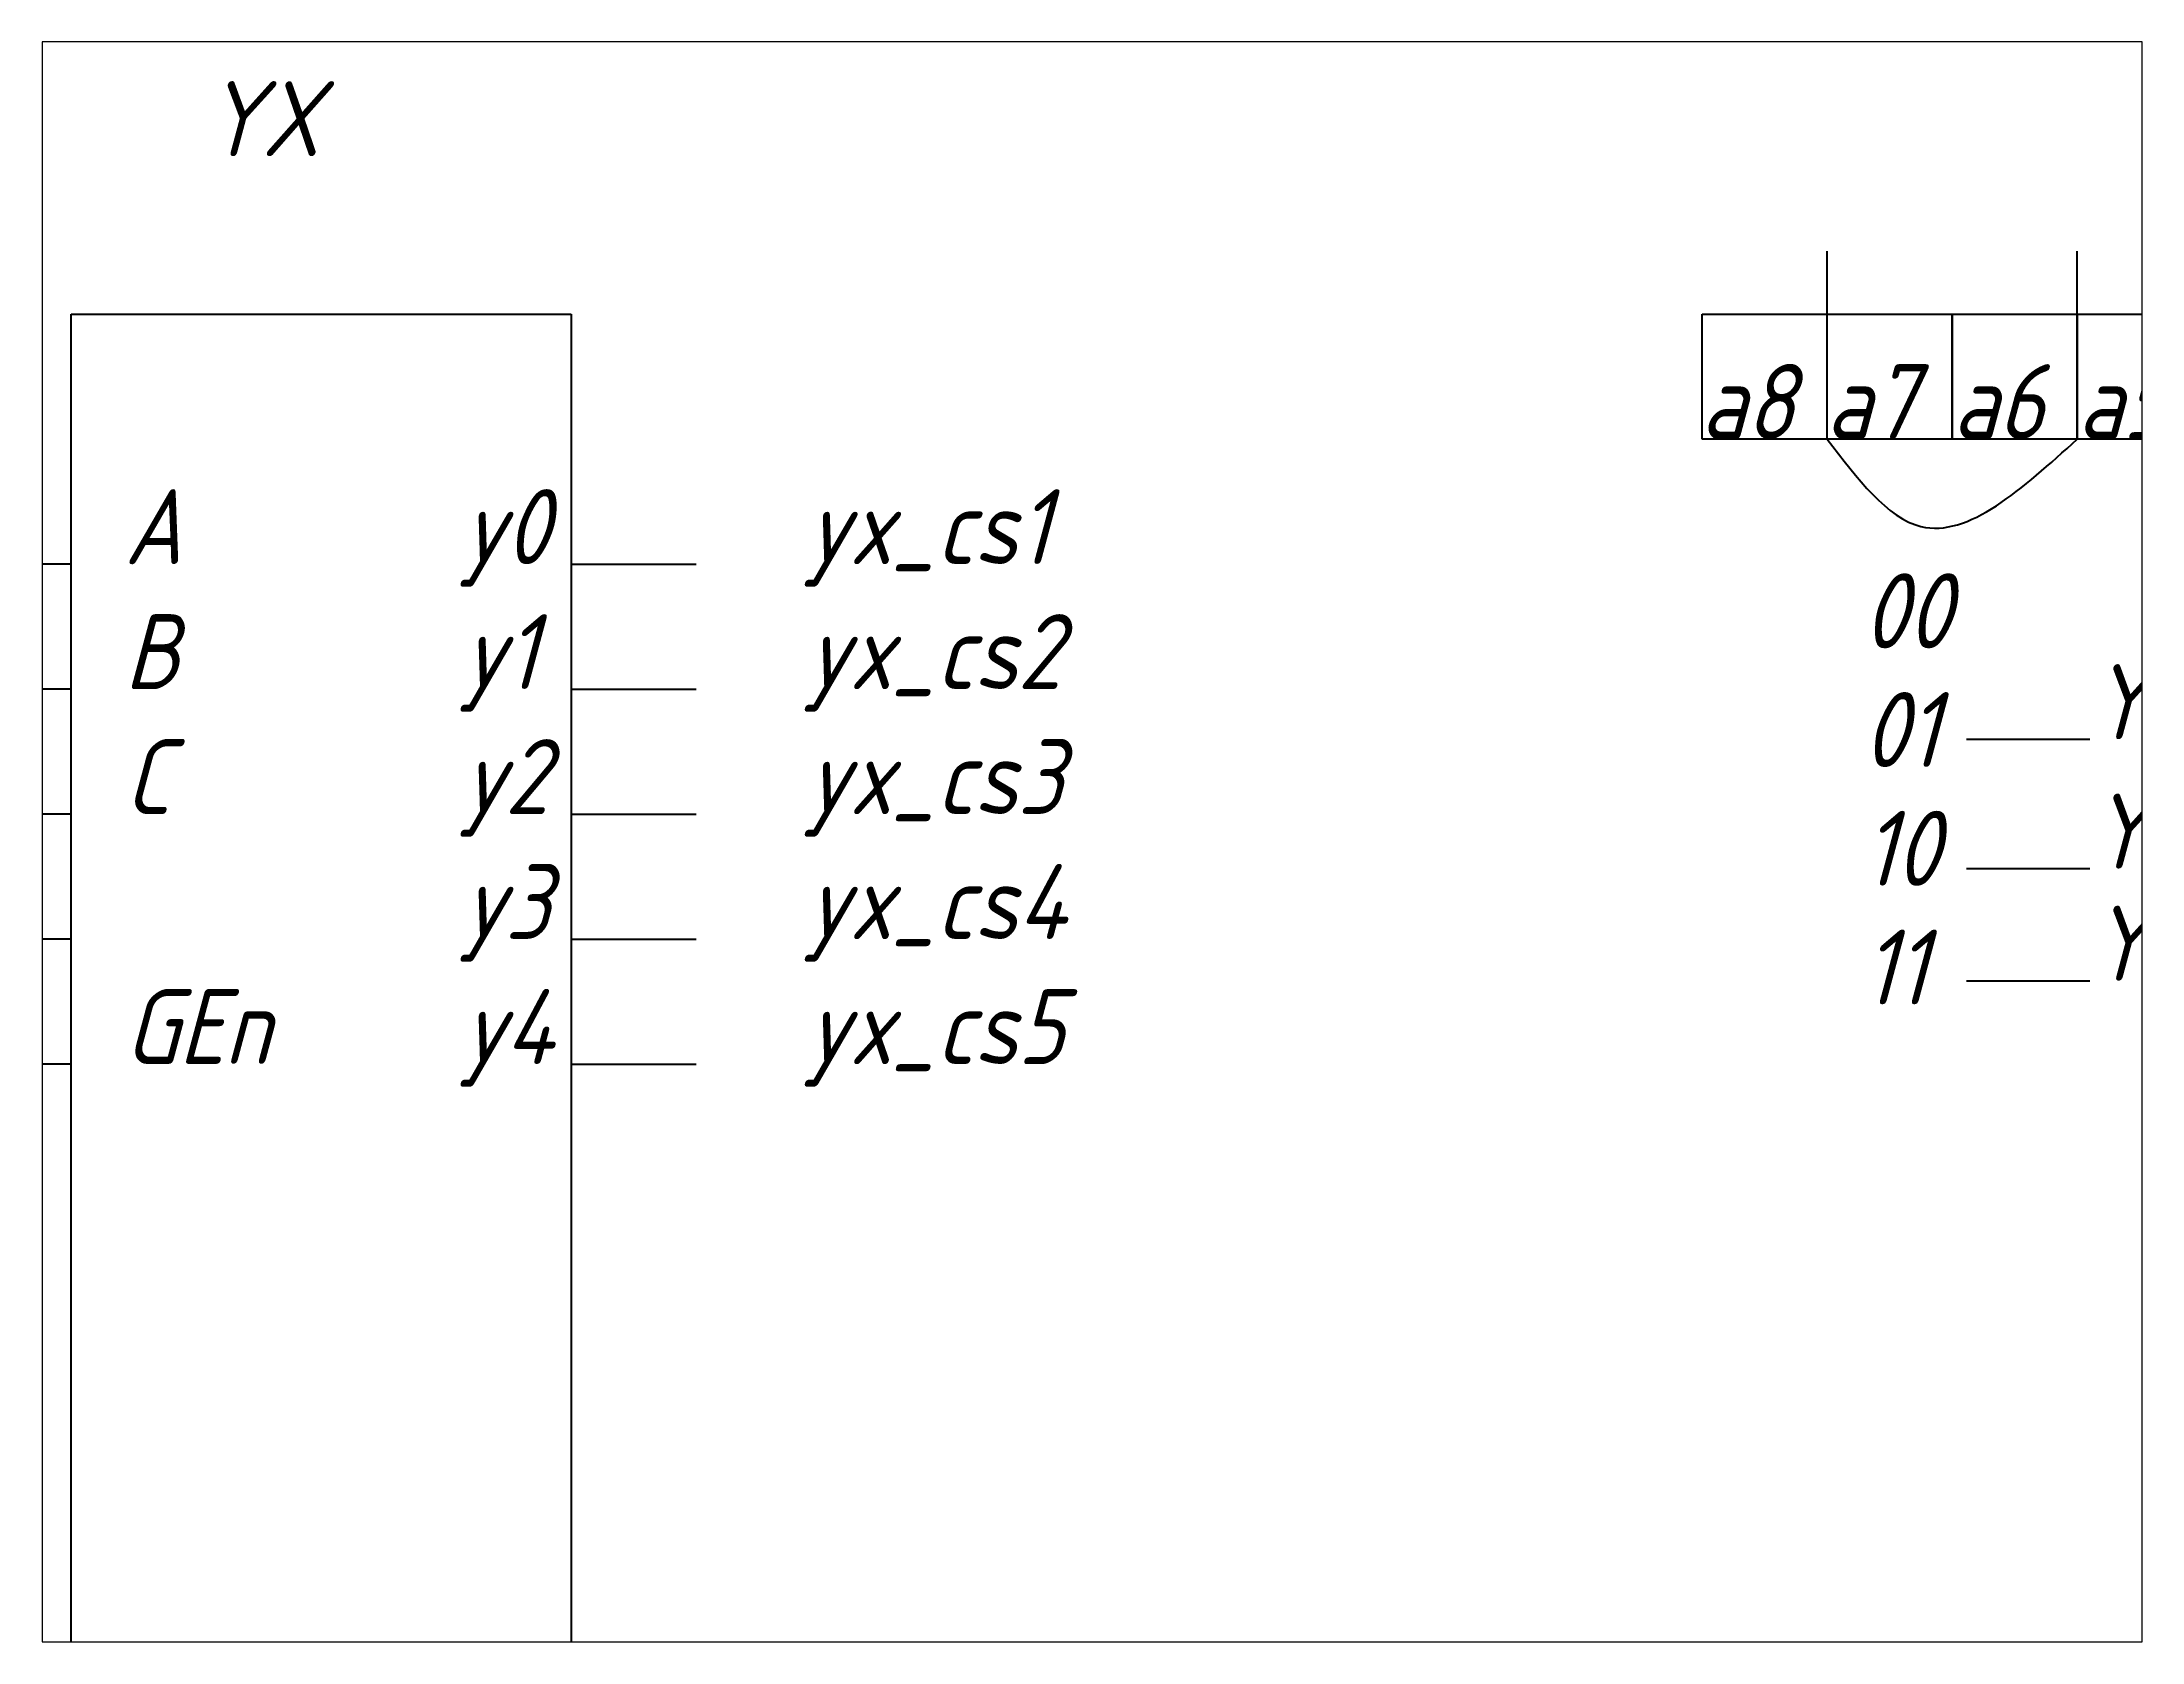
# Paper-space layout '布局1' of a CAD drawing. Header units: millimetres. Extents: x 0.63 to 9.03, y 0.8 to 7.2.
# The model-space entities are those that its viewports show. They can reach past a viewport. Long polylines and large blocks are cut down to what shows.
import ezdxf

# ---------------------------------------------------------------- set-up
doc = ezdxf.new("R2010")
doc.units = ezdxf.units.MM
doc.layers.add('视口', color=7, linetype='Continuous', plot=False)
doc.styles.add('工程样式', font='gbeitc.shx', dxfattribs={"bigfont": 'gbcbig.shx'})

msp = doc.modelspace()

# ---------------------------------------------------------------- linework, layer by layer
at = {"layer": '视口'}
for p, q in [((8.941, 6.1115), (8.941, 6.8629)), ((9.941, 6.6115), (9.941, 6.8629)), ((1.9172, 6.6115), (3.9172, 6.6115)), ((1.9172, 0.6115), (1.9172, 6.6115)), ((3.9172, 6.6115), (3.9172, 0.6115)), ((8.441, 6.6115), (8.941, 6.6115)), ((8.441, 6.1115), (8.441, 6.6115)), ((8.941, 6.6115), (9.441, 6.6115)), ((8.941, 6.1115), (8.941, 6.6115)), ((8.941, 6.1115), (8.941, 6.6115)), ((9.441, 6.6115), (9.441, 6.1115)), ((9.441, 6.6115), (9.941, 6.6115)), ((9.441, 6.1115), (9.441, 6.6115)), ((9.941, 6.6115), (9.941, 6.1115)), ((9.941, 6.6115), (10.441, 6.6115)), ((9.941, 6.1115), (9.941, 6.6115)), ((8.941, 6.1115), (8.441, 6.1115)), ((9.441, 6.1115), (8.941, 6.1115)), ((9.941, 6.1115), (9.441, 6.1115)), ((10.441, 6.1115), (9.941, 6.1115)), ((1.9172, 5.6115), (1.4172, 5.6115)), ((3.9172, 5.6115), (4.4172, 5.6115)), ((1.9172, 5.1115), (1.4172, 5.1115)), ((3.9172, 5.1115), (4.4172, 5.1115)), ((9.4976, 4.9115), (9.9907, 4.9115)), ((1.9172, 4.6115), (1.4172, 4.6115)), ((3.9172, 4.6115), (4.4172, 4.6115)), ((9.4976, 4.3936), (9.9907, 4.3936)), ((1.9172, 4.1115), (1.4172, 4.1115)), ((3.9172, 4.1115), (4.4172, 4.1115)), ((9.4976, 3.9452), (9.9907, 3.9452)), ((1.9172, 3.6115), (1.4172, 3.6115)), ((3.9172, 3.6115), (4.4172, 3.6115))]:
    msp.add_line(p, q, dxfattribs=at)
msp.add_spline([(8.941, 6.1115), (9.3159, 5.7619), (9.941, 6.1115)], degree=3, dxfattribs=at)

# ---------------------------------------------------------------- texts
at = {"layer": '视口', "style": '工程样式'}
for s, p in [('YX', (2.4484, 7.2435)), ('a8', (8.4337, 6.1115)), ('a7', (8.9347, 6.1115)), ('a6', (9.441, 6.1115)), ('a5', (9.941, 6.1115)), ('A', (2.1286, 5.6115)), ('y0', (3.477, 5.6115)), ('yx_cs1', (4.8539, 5.6115)), ('00', (9.083, 5.2748)), ('B', (2.1286, 5.1115)), ('y1', (3.477, 5.1115)), ('yx_cs2', (4.8539, 5.1115)), ('Yx_cs', (9.9907, 4.9115)), ('01', (9.083, 4.7998)), ('C', (2.1286, 4.6115)), ('y2', (3.477, 4.6115)), ('yx_cs3', (4.8539, 4.6115)), ('10', (9.083, 4.3248)), ('Yk_cs', (9.9907, 4.3936)), ('y3', (3.477, 4.1115)), ('yx_cs4', (4.8539, 4.1115)), ('Yc_cs', (9.9907, 3.9452)), ('11', (9.083, 3.8498)), ('GEn', (2.1286, 3.6115)), ('y4', (3.477, 3.6115)), ('yx_cs5', (4.8539, 3.6115))]:
    msp.add_text(s, height=0.3, dxfattribs=at).set_placement(p)

psp = doc.layouts.new('布局1')

# ---------------------------------------------------------------- viewports
at = {"layer": '视口'}
psp.add_viewport(center=(4.8289, 4), size=(8.4, 6.4), view_center_point=(6, 4.5), view_height=6.4, dxfattribs=at)

doc.saveas('drawing.dxf')
